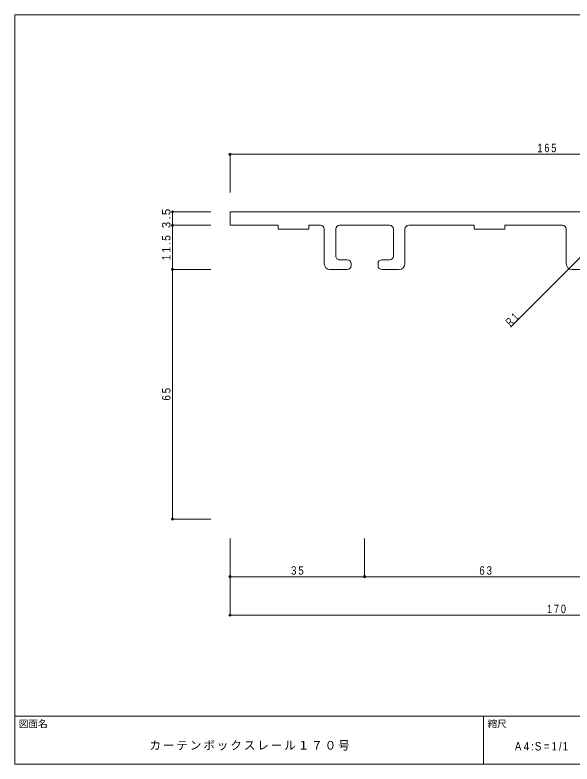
# Model space of a CAD drawing. Units: millimetres at full size, sheet at 1:1. Extents: x -141 to 141, y -98 to 98.
# Drawn here: x -141 to 4, y -97.5 to 97.5 of the extents above; entities that cross this region are included whole.
import ezdxf
from ezdxf.enums import TextEntityAlignment as Align

# ---------------------------------------------------------------- set-up
doc = ezdxf.new("R2010")
doc.units = ezdxf.units.MM
doc.header["$PDMODE"] = 32
doc.header["$PDSIZE"] = 0.6
for name, color, linetype, lineweight in [('0-0_ＫＢ製品', 2, 'Continuous', 9), ('0-3_寸法', 4, 'Continuous', 9), ('0-4_引出線字', 4, 'Continuous', 9), ('F-0_図面枠', 5, 'Continuous', 9), ('F-5_F-5ﾚｲﾔ', 7, 'Continuous', 9)]:
    doc.layers.add(name, color=color, linetype=linetype, lineweight=lineweight)
doc.layers.add('0-5_文字', color=7, linetype='Continuous')
doc.styles.add('HGｺﾞｼｯｸM', font='')
doc.styles.get('HGｺﾞｼｯｸM').set_extended_font_data('HGｺﾞｼｯｸM')

msp = doc.modelspace()

# ---------------------------------------------------------------- linework, layer by layer
at = {"layer": '0-0_ＫＢ製品'}
for p, q in [((-85, 46.25), (-85, 42.75)), ((80, 46.25), (-85, 46.25)), ((-72.5, 42.75), (-85, 42.75)), ((-72.5, 41.75), (-72.5, 42.75)), ((-64.5, 41.75), (-72.5, 41.75)), ((-64.5, 42.75), (-64.5, 41.75)), ((-61.5, 42.75), (-64.5, 42.75)), ((-60.5, 41.75), (-60.5, 32.75)), ((-57.5, 34.75), (-57.5, 41.75)), ((-56.5, 42.75), (-43.5, 42.75)), ((-42.5, 34.75), (-42.5, 41.75)), ((-39.5, 32.75), (-39.5, 41.75)), ((-38.5, 42.75), (-21.5, 42.75)), ((-21.5, 41.75), (-21.5, 42.75)), ((-13.5, 41.75), (-21.5, 41.75)), ((-13.5, 42.75), (-13.5, 41.75)), ((1.5, 42.75), (-13.5, 42.75)), ((2.5, 41.75), (2.5, 32.75)), ((-54.5, 33.75), (-56.5, 33.75)), ((-45.5, 33.75), (-43.5, 33.75)), ((-54.5, 31.25), (-59, 31.25)), ((-53.5, 32.25), (-53.5, 32.75)), ((-46.5, 32.25), (-46.5, 32.75)), ((-45.5, 31.25), (-41, 31.25)), ((8.5, 31.25), (4, 31.25))]:
    msp.add_line(p, q, dxfattribs=at)
for centre, radius, start, end in [((-61.5, 41.75), 1, 0, 90), ((-56.5, 41.75), 1, 90, 180), ((-43.5, 41.75), 1, 0, 90), ((-38.5, 41.75), 1, 90, 180), ((1.5, 41.75), 1, 0, 90), ((-56.5, 34.75), 1, 179.99998, 269.99998), ((-54.5, 32.75), 1, 0, 90), ((-45.5, 32.75), 1, 90, 180), ((-43.5, 34.75), 1, 270, 0), ((-59, 32.75), 1.5, 180, 270), ((-54.5, 32.25), 1, 270, 0), ((-45.5, 32.25), 1, 180, 270), ((-41, 32.75), 1.5, 270, 0), ((4, 32.75), 1.5, 180, 270)]:
    msp.add_arc(centre, radius, start, end, dxfattribs=at)
at = {"layer": '0-3_寸法'}
for p, q in [((-85, 61.25), (80, 61.25)), ((-85, 61.25), (-85, 51.25)), ((-100, 46.25), (-100, 42.75)), ((-100, 46.25), (-90, 46.25)), ((-100, 42.75), (-90, 42.75)), ((-100, 42.75), (-100, 31.25)), ((-100, 31.25), (-90, 31.25)), ((-100, 31.25), (-100, -33.75)), ((-100, -33.75), (-90, -33.75)), ((-85, -48.75), (-85, -38.75)), ((-50, -48.75), (-50, -38.75)), ((-85, -58.75), (-85, -48.75)), ((-50, -48.75), (-85, -48.75)), ((13, -48.75), (-50, -48.75)), ((-85, -58.75), (85, -58.75))]:
    msp.add_line(p, q, dxfattribs=at)
for p in [(-85, 61.25), (-100, 46.25), (-100, 42.75), (-100, 31.25), (-100, -33.75), (-85, -48.75), (-50, -48.75), (-85, -58.75)]:
    msp.add_point(p, dxfattribs=at)
at = {"layer": '0-4_引出線字'}
msp.add_line((-12, 16.25), (9.328, 37.578), dxfattribs=at)
at = {"layer": 'F-0_図面枠'}
for p, q in [((-141, 97.5), (141, 97.5)), ((-141, -97.5), (-141, 97.5)), ((-141, -85), (141, -85)), ((-19, -97.5), (-19, -85)), ((141, -97.5), (-141, -97.5))]:
    msp.add_line(p, q, dxfattribs=at)

# ---------------------------------------------------------------- texts
at = {"layer": '0-3_寸法', "color": 7, "char_height": 2.199, "attachment_point": 7, "style": 'HGｺﾞｼｯｸM'}
for s, insert in [('\\T1.38;\\W0.8;165', (-5, 61.75)), ('\\T1.36;\\W0.85;35', (-69.125, -48.25)), ('\\T1.36;\\W0.85;63', (-20.125, -48.25)), ('\\T1.38;\\W0.8;170', (-2.5, -58.25))]:
    msp.add_mtext(s, dxfattribs=dict(at, insert=insert))
at = {"layer": '0-3_寸法', "color": 7, "char_height": 2.199, "attachment_point": 7, "rotation": 90, "style": 'HGｺﾞｼｯｸM'}
for s, insert in [('\\T1.38;3.5', (-100.5, 42)), ('\\T1.38;\\W0.9;11.5', (-100.5, 33.625)), ('\\T1.36;\\W0.85;65', (-100.5, -2.875))]:
    msp.add_mtext(s, dxfattribs=dict(at, insert=insert))
at = {"layer": '0-5_文字', "insert": (-12, 16.25), "char_height": 2.199, "attachment_point": 7, "rotation": 45, "style": 'HGｺﾞｼｯｸM'}
msp.add_mtext('\\T1.36;\\W0.75;R1', dxfattribs=at)
at = {"layer": 'F-0_図面枠', "color": 7, "style": 'HGｺﾞｼｯｸM'}
msp.add_text('図面名', height=1.833, dxfattribs=at).set_placement((-140, -88.5), align=Align.BOTTOM_LEFT)
at = {"layer": 'F-5_F-5ﾚｲﾔ', "style": 'HGｺﾞｼｯｸM'}
msp.add_text('縮尺', height=1.833, dxfattribs=at).set_placement((-18, -88.5), align=Align.BOTTOM_LEFT)
at = {"layer": 'F-5_F-5ﾚｲﾔ', "char_height": 2.199, "attachment_point": 7, "style": 'HGｺﾞｼｯｸM'}
for s, insert in [('\\T1.17;カーテンボックスレール１７０号', (-106, -94)), ('\\T1.39;\\W0.85;A4:S=1/1', (-10.875, -94))]:
    msp.add_mtext(s, dxfattribs=dict(at, insert=insert))

doc.saveas('drawing.dxf')
